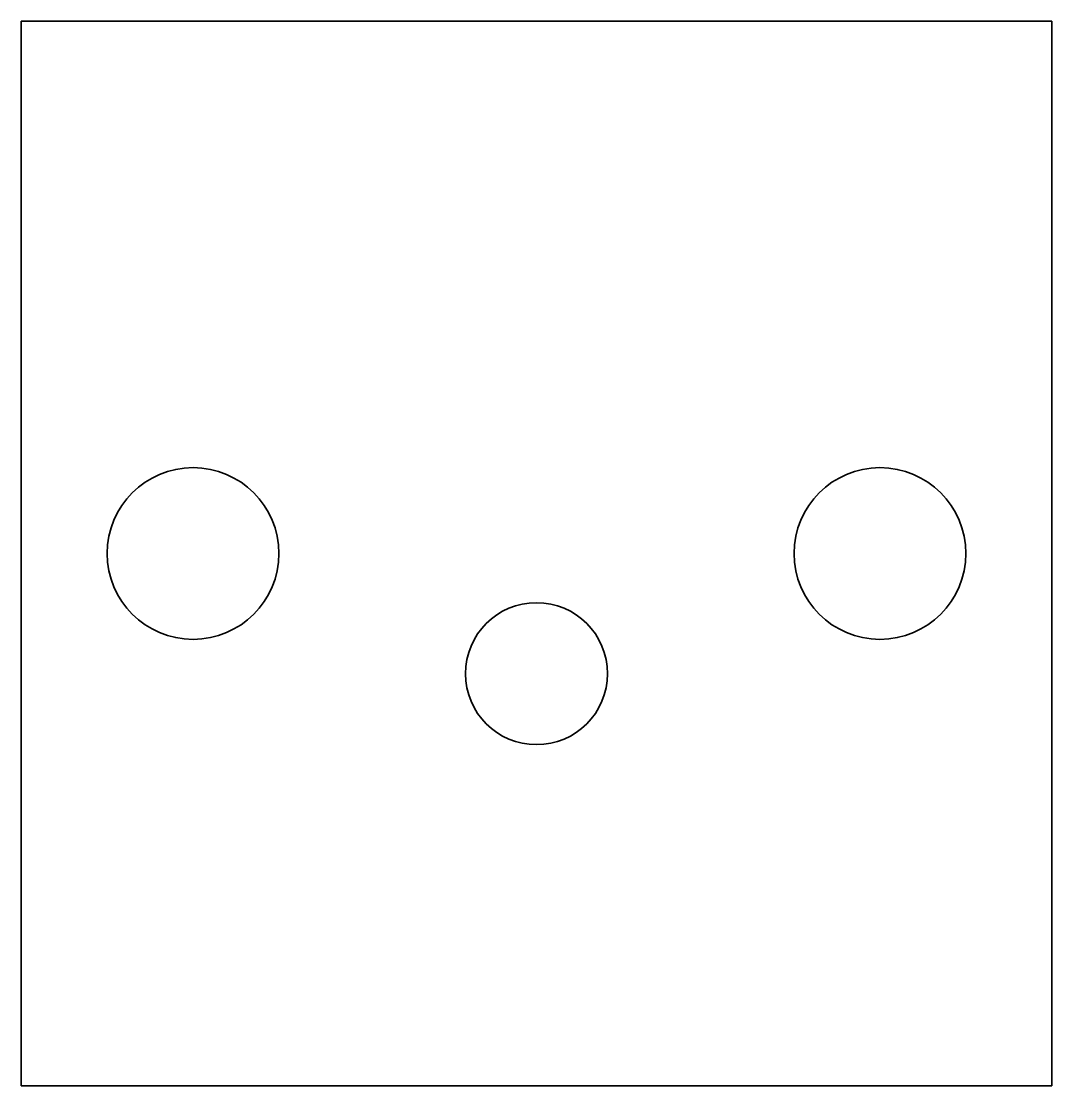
# Model space of a CAD drawing. Header units: inches. Extents: x 0 to 30, y 0 to 31.
import ezdxf

# ---------------------------------------------------------------- set-up
doc = ezdxf.new("R2010")
doc.units = ezdxf.units.IN
doc.header["$MEASUREMENT"] = 0
doc.layers.add('SIMUMAK Visible (ISO)', color=7, linetype='Continuous', lineweight=35)

# ---------------------------------------------------------------- blocks, each defined once
blk = doc.blocks.new('PC-AUT-08-TAC01')
at = {"layer": 'SIMUMAK Visible (ISO)'}
for p, q in [((0, 31), (30, 31)), ((0, 0), (0, 31)), ((30, 31), (30, 0)), ((30, 0), (0, 0))]:
    blk.add_line(p, q, dxfattribs=at)
for centre, radius in [((5, 15.5), 2.5), ((25, 15.5), 2.5), ((15, 12), 2.067)]:
    blk.add_circle(centre, radius, dxfattribs=at)

msp = doc.modelspace()

# ---------------------------------------------------------------- block references
msp.add_blockref('PC-AUT-08-TAC01', (0, 0))

doc.saveas('drawing.dxf')
